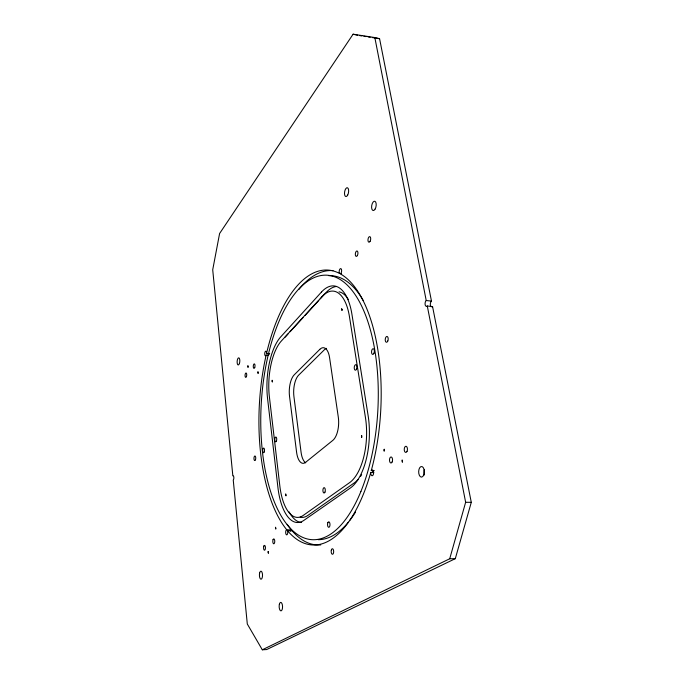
<?xml version="1.0" encoding="UTF-8"?>
<svg xmlns="http://www.w3.org/2000/svg" width="684" height="684" viewBox="0 0 684 684"><rect width="100%" height="100%" fill="white"/><g stroke="black" fill="none" stroke-linecap="round" stroke-linejoin="round"><path stroke-width="1.03" d="M262.305 649.8L449.721 558.76L465.642 502.278L427.286 306.004A3.121 1.659 -83 0 1 425.157 304.696A3.121 1.659 -83 0 1 426.217 300.515L374.832 37.56L353.089 34.2L219.59 233.535L212.715 269.77L232.842 475.876A2.189 0.804 -88.2 0 1 233.825 477.244A2.189 0.804 -88.2 0 1 233.244 480.023L247.3 623.996L262.305 649.8L266.7 649.543L455.305 558.666L471.285 502.338L432.562 306.586L427.286 306.004M285.083 337.178L287.955 334.048M290.11 331.706L303.021 317.632M305.175 315.29L318.812 300.43M320.24 298.865L325.986 292.615A52.181 23.607 -84.8 0 1 336.451 286.468M449.721 558.76L455.305 558.666M373.78 472.524L370.762 472.447A137.698 60.739 -86.8 0 1 287.477 530.647A2.514 1.035 -90 0 1 287.169 534.589A2.514 1.035 -90 0 1 285.69 532.81A2.514 1.035 -90 0 1 286.801 529.835L291.29 529.818A2.505 1.043 90 0 0 290.238 531.34M287.477 530.647L291.974 530.639A137.39 61.167 -86.8 0 0 320.779 544.909M465.642 502.278L471.285 502.338M268.265 355.235L266.17 355.064A2.291 0.898 -85.4 0 1 264.768 354.645A2.291 0.898 -85.4 0 1 265.546 351.277A2.291 0.898 -85.4 0 1 266.521 353.517A137.698 60.739 -86.8 0 1 339.495 273.412A2.659 1.197 -82.9 0 1 339.828 269.205A2.659 1.197 -82.9 0 1 341.607 270.163A2.659 1.197 -82.9 0 1 340.307 273.848A137.698 60.739 -86.8 0 1 371.284 470.575L374.302 470.652M266.521 353.517L269.676 353.773M426.217 300.515L431.476 301.105A3.112 1.667 -83 0 0 430.33 304.123A3.112 1.667 -83 0 0 431.262 306.8M339.495 273.412L341.367 273.634M359.767 35.619L361.845 35.944M363.931 36.269L366.017 36.594M368.103 36.919L370.189 37.244M372.276 37.56L379.577 38.697L431.476 301.105M353.089 34.2L357.681 35.294M374.832 37.56L379.577 38.697M328.842 275.695A132.166 58.807 -86.8 0 1 363.136 300.353M373.079 470.669A132.166 58.807 -86.8 0 1 372.481 472.695M355.56 512.025A132.166 58.807 -86.8 0 1 349.567 520.661M348.336 522.2A132.166 58.807 -86.8 0 1 318.214 539.676M301.635 522.508A50.454 21.64 -88.6 0 1 289.135 511.914M339.067 291.812A46.948 21.238 -84.8 0 1 348.395 299.575M361.622 474.747A49.188 23.111 -87.8 0 1 360.494 476.457M358.048 479.544A49.188 23.111 -87.8 0 1 354.397 482.81L307.843 515.437A45.392 19.468 -88.6 0 1 300.173 517.181M326.405 348.361A17.237 7.729 -85.6 0 0 324.413 349.738L298.651 375.157A16.416 7.002 -86.3 0 0 293.923 396.498L301.088 452.346A16.886 7.327 -87.9 0 0 305.714 462.846M286.801 529.835A137.698 60.739 -86.8 0 1 266.17 355.064M268.915 354.628A2.283 0.906 -85.4 0 1 268.94 353.5M291.974 530.639A2.505 1.043 90 0 1 292.128 531.152M291.29 529.818A137.39 61.167 -86.8 0 1 287.194 524.312M298.848 289.477A137.39 61.167 -86.8 0 1 333.022 270.65M371.284 470.575A2.916 1.428 -89.1 0 1 373.498 471.592A2.916 1.428 -89.1 0 1 372.361 475.688A2.916 1.428 -89.1 0 1 370.762 472.447M432.562 306.586A3.112 1.667 -83 0 1 432.126 306.868M424.473 474.884A5.284 2.847 -89.6 0 1 424.302 469.634M268.196 551.535L268.051 552.014A2.428 0.958 89.7 0 1 268.393 553.296L268.196 551.535M275.601 527.313L275.455 527.8A2.445 0.983 -89.8 0 1 275.806 529.083L275.601 527.313M285.758 494.096L285.604 494.609A2.479 1.017 -89.1 0 1 285.972 495.866L285.758 494.096M342.103 309.835L341.923 310.433L341.649 308.664A2.676 1.223 -83.9 0 0 342.103 309.835M321.42 292.102L280.791 336.802A48.248 19.947 -86.1 0 0 267.581 398.652L277.926 487.512A50.556 21.486 -88.5 0 0 303.867 520.379L350.285 488.051A54.797 25.513 -87.8 0 0 368.086 415.376L351.909 314.17A52.3 23.444 -84.9 0 0 321.42 292.102M322.087 296.599L281.321 341.042A43.417 17.946 -86.1 0 0 269.385 396.848L279.841 485.982A45.495 19.323 -88.5 0 0 303.243 515.42L349.498 482.716A49.308 22.948 -87.8 0 0 365.436 417.497L349.447 316.641A47.059 21.084 -84.9 0 0 322.087 296.599M319.821 349.353L294.223 374.841A16.45 6.951 -86.3 0 0 289.52 396.224L296.582 452.192A16.92 7.276 -87.9 0 0 305.568 462.35L332.809 440.393A17.775 8.071 -87.4 0 0 338.298 417.146L329.577 357.655A17.271 7.678 -85.6 0 0 319.821 349.353M248.053 367.188L247.856 367.069A2.197 0.829 -85.8 0 0 247.89 365.683L248.053 367.188M258.124 373.259L257.919 373.131A2.257 0.872 -85.9 0 0 257.945 371.711L258.124 373.259M272.352 381.843L272.138 381.706A2.334 0.932 -86.1 0 0 272.164 380.236L272.352 381.843M361.699 435.734L361.691 437.529A2.847 1.377 -87.9 0 1 361.699 435.734M384.203 449.303L384.186 451.175A2.975 1.496 -88.5 0 1 384.203 449.303M402.406 460.289L402.03 460.058L402.397 462.23A3.078 1.599 -89 0 1 402.406 460.289M327.867 522.687A2.727 1.223 89.7 0 0 328.474 527.227A2.727 1.223 89.7 0 0 329.936 523.807A2.727 1.223 89.7 0 0 327.867 522.687M264.246 451.893A2.334 0.923 -87.8 0 0 263.819 448.106A2.334 0.923 -87.8 0 0 262.699 451.209A2.334 0.923 -87.8 0 0 264.246 451.893M374.003 353.183A2.856 1.394 -85.1 0 0 373.25 348.737A2.856 1.394 -85.1 0 0 371.609 352.79A2.856 1.394 -85.1 0 0 374.003 353.183M360.896 491.471A132.457 58.396 -86.8 0 0 334.904 276.917A132.457 58.396 -86.8 0 0 262.682 453.86A132.457 58.396 -86.8 0 0 360.896 491.471M324.977 492.121A2.676 1.197 -89.3 0 0 324.378 487.718A2.676 1.197 -89.3 0 0 322.959 491.18A2.676 1.197 -89.3 0 0 324.977 492.121M276.456 440.932A2.385 0.966 -87.6 0 0 275.994 437.067A2.385 0.966 -87.6 0 0 274.823 440.274A2.385 0.966 -87.6 0 0 276.456 440.932M356.544 369.052A2.77 1.317 -85.7 0 0 355.851 364.7A2.77 1.317 -85.7 0 0 354.303 368.599A2.77 1.317 -85.7 0 0 356.544 369.052M331.321 550.124A2.779 1.248 88.9 0 0 332.458 554.288A2.779 1.248 88.9 0 0 333.484 550.133A2.779 1.248 88.9 0 0 331.321 550.124M259.621 573.106A4.027 1.556 89.3 0 0 260.972 579.22A4.027 1.556 89.3 0 0 262.314 573.26A4.027 1.556 89.3 0 0 259.621 573.106M239.426 363.461A3.582 1.325 -85.7 0 0 238.827 357.843A3.582 1.325 -85.7 0 0 237.177 362.913A3.582 1.325 -85.7 0 0 239.426 363.461M423.627 475.252A5.292 2.83 -89.5 0 0 422.054 466.599A5.292 2.83 -89.5 0 0 418.813 473.55A5.292 2.83 -89.5 0 0 423.627 475.252M375.157 208.996A4.72 2.206 -80.6 0 0 374.952 201.31A4.72 2.206 -80.6 0 0 371.6 207.32A4.72 2.206 -80.6 0 0 375.157 208.996M347.694 195.06A4.472 1.975 -80.7 0 0 347.54 187.801A4.472 1.975 -80.7 0 0 344.505 193.555A4.472 1.975 -80.7 0 0 347.694 195.06M279.363 604.323A4.258 1.701 88.3 0 0 280.868 610.88A4.258 1.701 88.3 0 0 282.321 604.69A4.258 1.701 88.3 0 0 279.363 604.323M392.163 461.922A3.01 1.53 -88.9 0 0 391.342 457.023A3.01 1.53 -88.9 0 0 389.572 461.007A3.01 1.53 -88.9 0 0 392.163 461.922M357.339 255.594A2.745 1.265 -82.2 0 0 357.236 251.045A2.745 1.265 -82.2 0 0 355.329 254.405A2.745 1.265 -82.2 0 0 357.339 255.594M407.04 451.32A3.078 1.607 -88.6 0 0 406.168 446.319A3.078 1.607 -88.6 0 0 404.321 450.423A3.078 1.607 -88.6 0 0 407.04 451.32M387.811 340.991A2.916 1.462 -84.6 0 0 387.016 336.46A2.916 1.462 -84.6 0 0 385.306 340.641A2.916 1.462 -84.6 0 0 387.811 340.991M370.07 241.341A2.804 1.317 -81.6 0 0 369.958 236.707A2.804 1.317 -81.6 0 0 367.966 240.187A2.804 1.317 -81.6 0 0 370.07 241.341M263.836 546.106A2.411 0.941 89.9 0 0 264.272 550.133A2.411 0.941 89.9 0 0 265.418 547.174A2.411 0.941 89.9 0 0 263.836 546.106M255.483 459.751A2.291 0.889 -87.9 0 0 255.081 456.023A2.291 0.889 -87.9 0 0 253.995 459.058A2.291 0.889 -87.9 0 0 255.483 459.751M246.479 376.482A2.197 0.829 -86 0 0 246.103 373.011A2.197 0.829 -86 0 0 245.077 376.089A2.197 0.829 -86 0 0 246.479 376.482M273.078 539.625A2.454 0.983 90 0 0 273.532 543.72A2.454 0.983 90 0 0 274.72 540.693A2.454 0.983 90 0 0 273.078 539.625M254.764 367.402A2.24 0.855 -85.8 0 0 254.362 363.888A2.24 0.855 -85.8 0 0 253.302 367.043A2.24 0.855 -85.8 0 0 254.764 367.402"/></g></svg>
